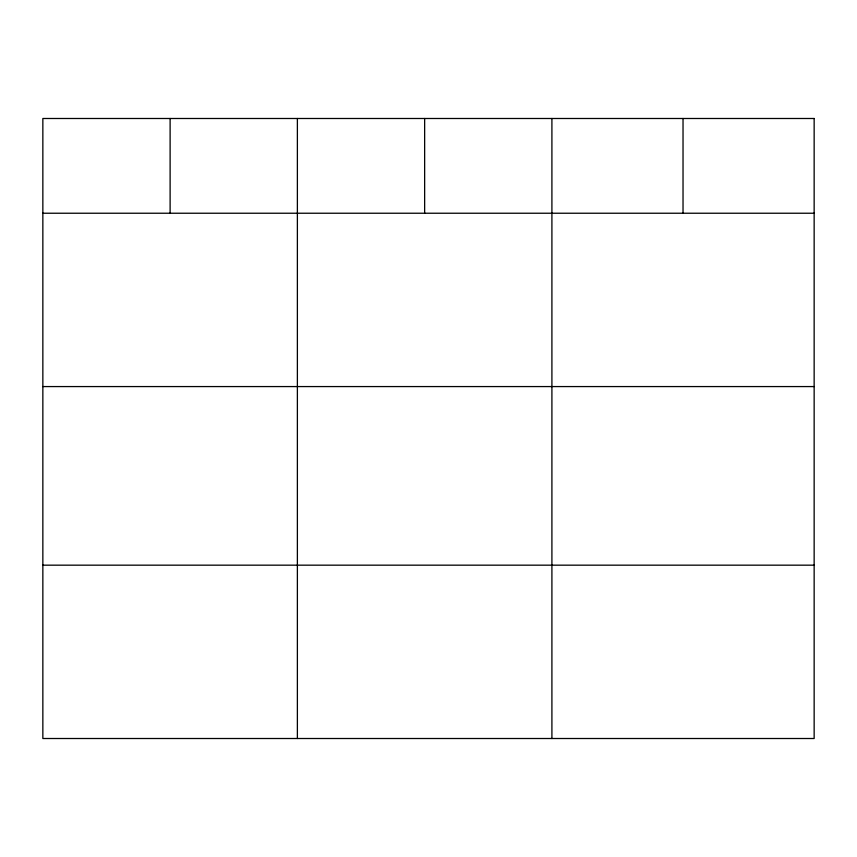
<?xml version="1.0" encoding="UTF-8"?>
<svg xmlns="http://www.w3.org/2000/svg" width="857" height="857" viewBox="0 0 857 857"><rect width="100%" height="100%" fill="white"/><g stroke="black" fill="none" stroke-linecap="round" stroke-linejoin="round"><path stroke-width="1.29" d="M42.85 213.232L814.15 213.232M42.85 386.571L814.15 386.571M42.85 565.17L814.15 565.17M683.029 118.491L683.029 213.232M551.908 118.491L551.908 738.509M424.644 118.491L424.644 213.232M297.379 118.491L297.379 738.509M170.115 118.491L170.115 213.232M814.15 118.491L42.85 118.491L42.85 738.509L814.15 738.509L814.15 118.491"/></g></svg>
